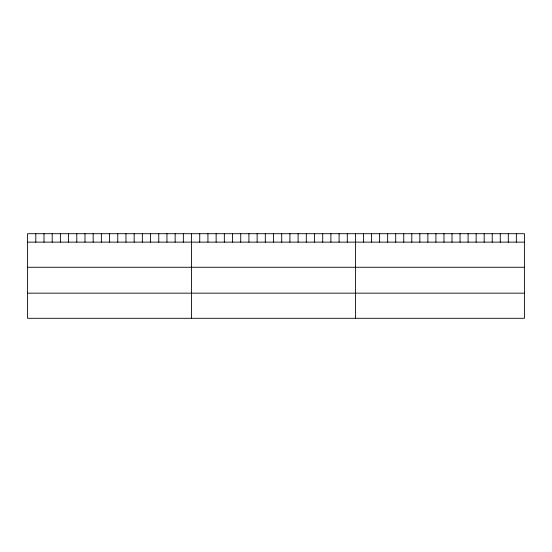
<?xml version="1.0" encoding="UTF-8"?>
<svg xmlns="http://www.w3.org/2000/svg" width="552" height="552" viewBox="0 0 552 552"><rect width="100%" height="100%" fill="white"/><g stroke="black" fill="none" stroke-linecap="round" stroke-linejoin="round"><path stroke-width="0.83" d="M524.4 242.135L524.4 318.297L27.6 318.297L27.6 233.703L524.4 233.703L524.4 242.135L27.6 242.135M27.6 267.265L524.4 267.265M27.6 293.16L524.4 293.16M516.355 233.703L516.355 242.135M508.316 233.703L508.316 242.135M500.271 233.703L500.271 242.135M492.225 233.703L492.225 242.135M484.18 233.703L484.18 242.135M476.141 233.703L476.141 242.135M468.096 233.703L468.096 242.135M460.051 233.703L460.051 242.135M452.012 233.703L452.012 242.135M443.967 233.703L443.967 242.135M435.921 233.703L435.921 242.135M427.876 233.703L427.876 242.135M419.837 233.703L419.837 242.135M411.792 233.703L411.792 242.135M403.747 233.703L403.747 242.135M395.708 233.703L395.708 242.135M387.663 233.703L387.663 242.135M379.617 233.703L379.617 242.135M371.572 233.703L371.572 242.135M363.533 233.703L363.533 242.135M355.488 233.703L355.488 318.297M347.291 233.703L347.291 242.135M339.094 233.703L339.094 242.135M330.896 233.703L330.896 242.135M322.699 233.703L322.699 242.135M314.502 233.703L314.502 242.135M306.305 233.703L306.305 242.135M298.108 233.703L298.108 242.135M289.91 233.703L289.91 242.135M281.713 233.703L281.713 242.135M273.516 233.703L273.516 242.135M265.319 233.703L265.319 242.135M257.122 233.703L257.122 242.135M248.924 233.703L248.924 242.135M240.727 233.703L240.727 242.135M232.53 233.703L232.53 242.135M224.333 233.703L224.333 242.135M216.136 233.703L216.136 242.135M207.938 233.703L207.938 242.135M199.741 233.703L199.741 242.135M191.544 233.703L191.544 318.297M183.347 233.703L183.347 242.135M175.15 233.703L175.15 242.135M166.952 233.703L166.952 242.135M158.755 233.703L158.755 242.135M150.558 233.703L150.558 242.135M142.361 233.703L142.361 242.135M134.164 233.703L134.164 242.135M125.966 233.703L125.966 242.135M117.769 233.703L117.769 242.135M109.572 233.703L109.572 242.135M101.375 233.703L101.375 242.135M93.178 233.703L93.178 242.135M84.98 233.703L84.98 242.135M76.783 233.703L76.783 242.135M68.586 233.703L68.586 242.135M60.389 233.703L60.389 242.135M52.192 233.703L52.192 242.135M43.994 233.703L43.994 242.135M35.797 233.703L35.797 242.135"/></g></svg>
